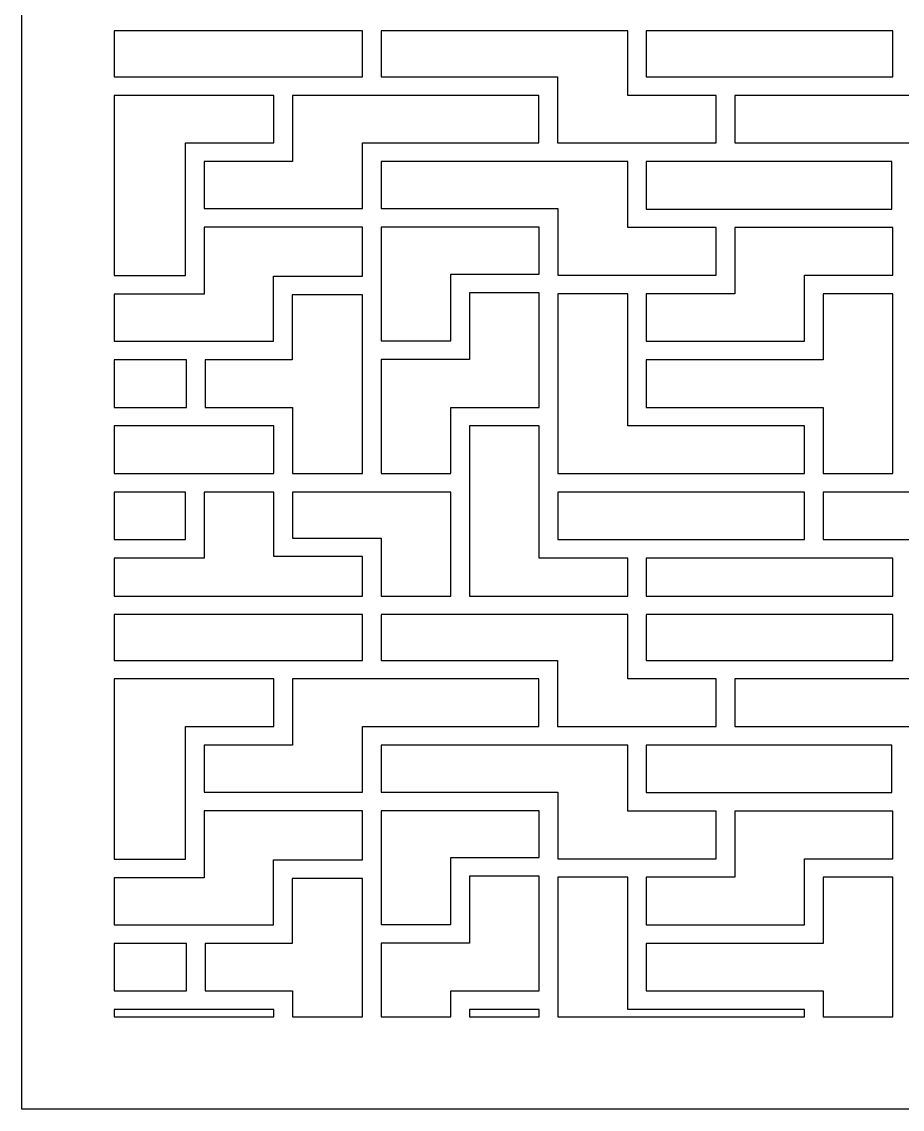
# Model space of a CAD drawing. Header units: centimetres. Extents: x -27.5 to -15.4, y -3.9 to 9.5.
# Drawn here: x -27.509 to -24.25, y -3.906 to 0.119 of the extents above; entities that cross this region are included whole.
import ezdxf

# ---------------------------------------------------------------- set-up
doc = ezdxf.new("R2010")
doc.units = ezdxf.units.CM
doc.header["$MEASUREMENT"] = 0
doc.layers.add('layer 1', color=7, linetype='Continuous')

msp = doc.modelspace()

# ---------------------------------------------------------------- linework, layer by layer
at = {"layer": 'layer 1', "color": 250}
for points, knots in [([(-27.50866, -3.90605), (-27.50866, -3.90605), (-21.72203, -3.90605), (-21.72203, -3.90605), (-21.72203, -3.90605), (-21.72203, -3.90605), (-21.72203, 9.52009), (-21.72203, 9.52009), (-21.72203, 9.52009), (-21.72203, 9.52009), (-27.50866, 9.52009), (-27.50866, 9.52009), (-27.50866, 9.52009), (-27.50866, 9.52009), (-27.50866, -3.90605), (-27.50866, -3.90605)], [0, 0, 0, 0, 0.2, 0.2, 0.2, 0.2, 0.4, 0.4, 0.4, 0.4, 0.6, 0.6, 0.6, 0.6, 1, 1, 1, 1]), ([(-27.1666, -0.08459), (-27.1666, -0.08459), (-27.1666, 0.08556), (-27.1666, 0.08556), (-27.1666, 0.08556), (-27.1666, 0.08556), (-26.24793, 0.08556), (-26.24793, 0.08556), (-26.24793, 0.08556), (-26.24793, 0.08556), (-26.24793, -0.08459), (-26.24793, -0.08459), (-26.24793, -0.08459), (-26.24793, -0.08459), (-26.54082, -0.08459), (-26.54082, -0.08459), (-26.54082, -0.08459), (-26.54082, -0.08459), (-27.1666, -0.08459), (-27.1666, -0.08459)], [0, 0, 0, 0, 0.1666667, 0.1666667, 0.1666667, 0.1666667, 0.3333333, 0.3333333, 0.3333333, 0.3333333, 0.5, 0.5, 0.5, 0.5, 0.6666667, 0.6666667, 0.6666667, 0.6666667, 1, 1, 1, 1]), ([(-26.17911, 0.08556), (-26.17911, 0.08556), (-25.26618, 0.08556), (-25.26618, 0.08556), (-25.26618, 0.08556), (-25.26618, 0.08556), (-25.26618, -0.15341), (-25.26618, -0.15341), (-25.26618, -0.15341), (-25.26618, -0.15341), (-24.93893, -0.15341), (-24.93893, -0.15341), (-24.93893, -0.15341), (-24.93893, -0.15341), (-24.93893, -0.3293), (-24.93893, -0.3293), (-24.93893, -0.3293), (-24.93893, -0.3293), (-25.23177, -0.3293), (-25.23177, -0.3293), (-25.23177, -0.3293), (-25.23177, -0.3293), (-25.52651, -0.3293), (-25.52651, -0.3293), (-25.52651, -0.3293), (-25.52651, -0.3293), (-25.52651, -0.08459), (-25.52651, -0.08459), (-25.52651, -0.08459), (-25.52651, -0.08459), (-26.17911, -0.08459), (-26.17911, -0.08459), (-26.17911, -0.08459), (-26.17911, -0.08459), (-26.17911, 0.08556), (-26.17911, 0.08556)], [0, 0, 0, 0, 0.1, 0.1, 0.1, 0.1, 0.2, 0.2, 0.2, 0.2, 0.3, 0.3, 0.3, 0.3, 0.4, 0.4, 0.4, 0.4, 0.5, 0.5, 0.5, 0.5, 0.6, 0.6, 0.6, 0.6, 0.7, 0.7, 0.7, 0.7, 0.8, 0.8, 0.8, 0.8, 1, 1, 1, 1]), ([(-25.19736, 0.08556), (-25.19736, 0.08556), (-24.28443, 0.08556), (-24.28443, 0.08556), (-24.28443, 0.08556), (-24.28443, 0.08556), (-24.28443, -0.08459), (-24.28443, -0.08459), (-24.28443, -0.08459), (-24.28443, -0.08459), (-24.90452, -0.08459), (-24.90452, -0.08459), (-24.90452, -0.08459), (-24.90452, -0.08459), (-25.19736, -0.08459), (-25.19736, -0.08459), (-25.19736, -0.08459), (-25.19736, -0.08459), (-25.19736, 0.08556), (-25.19736, 0.08556)], [0, 0, 0, 0, 0.1666667, 0.1666667, 0.1666667, 0.1666667, 0.3333333, 0.3333333, 0.3333333, 0.3333333, 0.5, 0.5, 0.5, 0.5, 0.6666667, 0.6666667, 0.6666667, 0.6666667, 1, 1, 1, 1]), ([(-27.1666, -0.82057), (-27.1666, -0.82057), (-27.1666, -0.15341), (-27.1666, -0.15341), (-27.1666, -0.15341), (-27.1666, -0.15341), (-26.57523, -0.15341), (-26.57523, -0.15341), (-26.57523, -0.15341), (-26.57523, -0.15341), (-26.57523, -0.3293), (-26.57523, -0.3293), (-26.57523, -0.3293), (-26.57523, -0.3293), (-26.90243, -0.3293), (-26.90243, -0.3293), (-26.90243, -0.3293), (-26.90243, -0.3293), (-26.90243, -0.60685), (-26.90243, -0.60685), (-26.90243, -0.60685), (-26.90243, -0.60685), (-26.90243, -0.82057), (-26.90243, -0.82057), (-26.90243, -0.82057), (-26.90243, -0.82057), (-27.1666, -0.82057), (-27.1666, -0.82057)], [0, 0, 0, 0, 0.125, 0.125, 0.125, 0.125, 0.25, 0.25, 0.25, 0.25, 0.375, 0.375, 0.375, 0.375, 0.5, 0.5, 0.5, 0.5, 0.625, 0.625, 0.625, 0.625, 0.75, 0.75, 0.75, 0.75, 1, 1, 1, 1]), ([(-26.5064, -0.15341), (-26.5064, -0.15341), (-26.21352, -0.15341), (-26.21352, -0.15341), (-26.21352, -0.15341), (-26.21352, -0.15341), (-25.59534, -0.15341), (-25.59534, -0.15341), (-25.59534, -0.15341), (-25.59534, -0.15341), (-25.59534, -0.3293), (-25.59534, -0.3293), (-25.59534, -0.3293), (-25.59534, -0.3293), (-26.24793, -0.3293), (-26.24793, -0.3293), (-26.24793, -0.3293), (-26.24793, -0.3293), (-26.24793, -0.57244), (-26.24793, -0.57244), (-26.24793, -0.57244), (-26.24793, -0.57244), (-26.83361, -0.57244), (-26.83361, -0.57244), (-26.83361, -0.57244), (-26.83361, -0.57244), (-26.83361, -0.39812), (-26.83361, -0.39812), (-26.83361, -0.39812), (-26.83361, -0.39812), (-26.5064, -0.39812), (-26.5064, -0.39812), (-26.5064, -0.39812), (-26.5064, -0.39812), (-26.5064, -0.15341), (-26.5064, -0.15341)], [0, 0, 0, 0, 0.1, 0.1, 0.1, 0.1, 0.2, 0.2, 0.2, 0.2, 0.3, 0.3, 0.3, 0.3, 0.4, 0.4, 0.4, 0.4, 0.5, 0.5, 0.5, 0.5, 0.6, 0.6, 0.6, 0.6, 0.7, 0.7, 0.7, 0.7, 0.8, 0.8, 0.8, 0.8, 1, 1, 1, 1]), ([(-24.87011, -0.15341), (-24.87011, -0.15341), (-24.25002, -0.15341), (-24.25002, -0.15341), (-24.25002, -0.15341), (-24.25002, -0.15341), (-23.95998, -0.15341), (-23.95998, -0.15341), (-23.95998, -0.15341), (-23.95998, -0.15341), (-23.95998, -0.574), (-23.95998, -0.574), (-23.95998, -0.574), (-23.95998, -0.574), (-24.22013, -0.574), (-24.22013, -0.574), (-24.22013, -0.574), (-24.22013, -0.574), (-24.22013, -0.3293), (-24.22013, -0.3293), (-24.22013, -0.3293), (-24.22013, -0.3293), (-24.87011, -0.3293), (-24.87011, -0.3293), (-24.87011, -0.3293), (-24.87011, -0.3293), (-24.87011, -0.15341), (-24.87011, -0.15341)], [0, 0, 0, 0, 0.125, 0.125, 0.125, 0.125, 0.25, 0.25, 0.25, 0.25, 0.375, 0.375, 0.375, 0.375, 0.5, 0.5, 0.5, 0.5, 0.625, 0.625, 0.625, 0.625, 0.75, 0.75, 0.75, 0.75, 1, 1, 1, 1]), ([(-25.56092, -0.39812), (-25.56092, -0.39812), (-25.26618, -0.39812), (-25.26618, -0.39812), (-25.26618, -0.39812), (-25.26618, -0.39812), (-25.26618, -0.64283), (-25.26618, -0.64283), (-25.26618, -0.64283), (-25.26618, -0.64283), (-24.93893, -0.64283), (-24.93893, -0.64283), (-24.93893, -0.64283), (-24.93893, -0.64283), (-24.93893, -0.81871), (-24.93893, -0.81871), (-24.93893, -0.81871), (-24.93893, -0.81871), (-25.23177, -0.81871), (-25.23177, -0.81871), (-25.23177, -0.81871), (-25.23177, -0.81871), (-25.52461, -0.81871), (-25.52461, -0.81871), (-25.52461, -0.81871), (-25.52461, -0.81871), (-25.52461, -0.57244), (-25.52461, -0.57244), (-25.52461, -0.57244), (-25.52461, -0.57244), (-26.17911, -0.57244), (-26.17911, -0.57244), (-26.17911, -0.57244), (-26.17911, -0.57244), (-26.17911, -0.39812), (-26.17911, -0.39812), (-26.17911, -0.39812), (-26.17911, -0.39812), (-25.56092, -0.39812), (-25.56092, -0.39812)], [0, 0, 0, 0, 0.0909091, 0.0909091, 0.0909091, 0.0909091, 0.1818182, 0.1818182, 0.1818182, 0.1818182, 0.2727273, 0.2727273, 0.2727273, 0.2727273, 0.3636364, 0.3636364, 0.3636364, 0.3636364, 0.4545455, 0.4545455, 0.4545455, 0.4545455, 0.5454545, 0.5454545, 0.5454545, 0.5454545, 0.6363636, 0.6363636, 0.6363636, 0.6363636, 0.7272727, 0.7272727, 0.7272727, 0.7272727, 0.8181818, 0.8181818, 0.8181818, 0.8181818, 1, 1, 1, 1]), ([(-24.90452, -0.39812), (-24.90452, -0.39812), (-24.28896, -0.39812), (-24.28896, -0.39812), (-24.28896, -0.39812), (-24.28896, -0.39812), (-24.28896, -0.574), (-24.28896, -0.574), (-24.28896, -0.574), (-24.28896, -0.574), (-24.90452, -0.574), (-24.90452, -0.574), (-24.90452, -0.574), (-24.90452, -0.574), (-25.19736, -0.574), (-25.19736, -0.574), (-25.19736, -0.574), (-25.19736, -0.574), (-25.19736, -0.39812), (-25.19736, -0.39812), (-25.19736, -0.39812), (-25.19736, -0.39812), (-24.90452, -0.39812), (-24.90452, -0.39812)], [0, 0, 0, 0, 0.1428571, 0.1428571, 0.1428571, 0.1428571, 0.2857143, 0.2857143, 0.2857143, 0.2857143, 0.4285714, 0.4285714, 0.4285714, 0.4285714, 0.5714286, 0.5714286, 0.5714286, 0.5714286, 0.7142857, 0.7142857, 0.7142857, 0.7142857, 1, 1, 1, 1]), ([(-27.1666, -1.06342), (-27.1666, -1.06342), (-27.1666, -0.88939), (-27.1666, -0.88939), (-27.1666, -0.88939), (-27.1666, -0.88939), (-26.83361, -0.88939), (-26.83361, -0.88939), (-26.83361, -0.88939), (-26.83361, -0.88939), (-26.83361, -0.64126), (-26.83361, -0.64126), (-26.83361, -0.64126), (-26.83361, -0.64126), (-26.24793, -0.64126), (-26.24793, -0.64126), (-26.24793, -0.64126), (-26.24793, -0.64126), (-26.24793, -0.82274), (-26.24793, -0.82274), (-26.24793, -0.82274), (-26.24793, -0.82274), (-26.57676, -0.82274), (-26.57676, -0.82274), (-26.57676, -0.82274), (-26.57676, -0.82274), (-26.57676, -1.06342), (-26.57676, -1.06342), (-26.57676, -1.06342), (-26.57676, -1.06342), (-26.86477, -1.06342), (-26.86477, -1.06342), (-26.86477, -1.06342), (-26.86477, -1.06342), (-27.1666, -1.06342), (-27.1666, -1.06342)], [0, 0, 0, 0, 0.1, 0.1, 0.1, 0.1, 0.2, 0.2, 0.2, 0.2, 0.3, 0.3, 0.3, 0.3, 0.4, 0.4, 0.4, 0.4, 0.5, 0.5, 0.5, 0.5, 0.6, 0.6, 0.6, 0.6, 0.7, 0.7, 0.7, 0.7, 0.8, 0.8, 0.8, 0.8, 1, 1, 1, 1]), ([(-26.17911, -0.64126), (-26.17911, -0.64126), (-25.59343, -0.64126), (-25.59343, -0.64126), (-25.59343, -0.64126), (-25.59343, -0.64126), (-25.59343, -0.8149), (-25.59343, -0.8149), (-25.59343, -0.8149), (-25.59343, -0.8149), (-25.92068, -0.8149), (-25.92068, -0.8149), (-25.92068, -0.8149), (-25.92068, -0.8149), (-25.92068, -1.06197), (-25.92068, -1.06197), (-25.92068, -1.06197), (-25.92068, -1.06197), (-26.17911, -1.06197), (-26.17911, -1.06197), (-26.17911, -1.06197), (-26.17911, -1.06197), (-26.17911, -0.85716), (-26.17911, -0.85716), (-26.17911, -0.85716), (-26.17911, -0.85716), (-26.17911, -0.64126), (-26.17911, -0.64126)], [0, 0, 0, 0, 0.125, 0.125, 0.125, 0.125, 0.25, 0.25, 0.25, 0.25, 0.375, 0.375, 0.375, 0.375, 0.5, 0.5, 0.5, 0.5, 0.625, 0.625, 0.625, 0.625, 0.75, 0.75, 0.75, 0.75, 1, 1, 1, 1]), ([(-24.87011, -0.64283), (-24.87011, -0.64283), (-24.28443, -0.64283), (-24.28443, -0.64283), (-24.28443, -0.64283), (-24.28443, -0.64283), (-24.28443, -0.81871), (-24.28443, -0.81871), (-24.28443, -0.81871), (-24.28443, -0.81871), (-24.61168, -0.81871), (-24.61168, -0.81871), (-24.61168, -0.81871), (-24.61168, -0.81871), (-24.61168, -1.06342), (-24.61168, -1.06342), (-24.61168, -1.06342), (-24.61168, -1.06342), (-25.19736, -1.06342), (-25.19736, -1.06342), (-25.19736, -1.06342), (-25.19736, -1.06342), (-25.19736, -0.88753), (-25.19736, -0.88753), (-25.19736, -0.88753), (-25.19736, -0.88753), (-24.87011, -0.88753), (-24.87011, -0.88753), (-24.87011, -0.88753), (-24.87011, -0.88753), (-24.87011, -0.64283), (-24.87011, -0.64283)], [0, 0, 0, 0, 0.1111111, 0.1111111, 0.1111111, 0.1111111, 0.2222222, 0.2222222, 0.2222222, 0.2222222, 0.3333333, 0.3333333, 0.3333333, 0.3333333, 0.4444444, 0.4444444, 0.4444444, 0.4444444, 0.5555556, 0.5555556, 0.5555556, 0.5555556, 0.6666667, 0.6666667, 0.6666667, 0.6666667, 0.7777778, 0.7777778, 0.7777778, 0.7777778, 1, 1, 1, 1]), ([(-25.85186, -1.1308), (-25.85186, -1.1308), (-25.85186, -0.88372), (-25.85186, -0.88372), (-25.85186, -0.88372), (-25.85186, -0.88372), (-25.59343, -0.88372), (-25.59343, -0.88372), (-25.59343, -0.88372), (-25.59343, -0.88372), (-25.59343, -1.30812), (-25.59343, -1.30812), (-25.59343, -1.30812), (-25.59343, -1.30812), (-25.92068, -1.30812), (-25.92068, -1.30812), (-25.92068, -1.30812), (-25.92068, -1.30812), (-25.92068, -1.55283), (-25.92068, -1.55283), (-25.92068, -1.55283), (-25.92068, -1.55283), (-26.17911, -1.55283), (-26.17911, -1.55283), (-26.17911, -1.55283), (-26.17911, -1.55283), (-26.17911, -1.1308), (-26.17911, -1.1308), (-26.17911, -1.1308), (-26.17911, -1.1308), (-25.85186, -1.1308), (-25.85186, -1.1308)], [0, 0, 0, 0, 0.1111111, 0.1111111, 0.1111111, 0.1111111, 0.2222222, 0.2222222, 0.2222222, 0.2222222, 0.3333333, 0.3333333, 0.3333333, 0.3333333, 0.4444444, 0.4444444, 0.4444444, 0.4444444, 0.5555556, 0.5555556, 0.5555556, 0.5555556, 0.6666667, 0.6666667, 0.6666667, 0.6666667, 0.7777778, 0.7777778, 0.7777778, 0.7777778, 1, 1, 1, 1]), ([(-26.50793, -0.89157), (-26.50793, -0.89157), (-26.24793, -0.89157), (-26.24793, -0.89157), (-26.24793, -0.89157), (-26.24793, -0.89157), (-26.24793, -1.09639), (-26.24793, -1.09639), (-26.24793, -1.09639), (-26.24793, -1.09639), (-26.24793, -1.55283), (-26.24793, -1.55283), (-26.24793, -1.55283), (-26.24793, -1.55283), (-26.50636, -1.55283), (-26.50636, -1.55283), (-26.50636, -1.55283), (-26.50636, -1.55283), (-26.50636, -1.30812), (-26.50636, -1.30812), (-26.50636, -1.30812), (-26.50636, -1.30812), (-26.83036, -1.30812), (-26.83036, -1.30812), (-26.83036, -1.30812), (-26.83036, -1.30812), (-26.83036, -1.13224), (-26.83036, -1.13224), (-26.83036, -1.13224), (-26.83036, -1.13224), (-26.50793, -1.13224), (-26.50793, -1.13224), (-26.50793, -1.13224), (-26.50793, -1.13224), (-26.50793, -0.89157), (-26.50793, -0.89157)], [0, 0, 0, 0, 0.1, 0.1, 0.1, 0.1, 0.2, 0.2, 0.2, 0.2, 0.3, 0.3, 0.3, 0.3, 0.4, 0.4, 0.4, 0.4, 0.5, 0.5, 0.5, 0.5, 0.6, 0.6, 0.6, 0.6, 0.7, 0.7, 0.7, 0.7, 0.8, 0.8, 0.8, 0.8, 1, 1, 1, 1]), ([(-25.52461, -0.88753), (-25.52461, -0.88753), (-25.26618, -0.88753), (-25.26618, -0.88753), (-25.26618, -0.88753), (-25.26618, -0.88753), (-25.26618, -1.09783), (-25.26618, -1.09783), (-25.26618, -1.09783), (-25.26618, -1.09783), (-25.26618, -1.37695), (-25.26618, -1.37695), (-25.26618, -1.37695), (-25.26618, -1.37695), (-24.61168, -1.37695), (-24.61168, -1.37695), (-24.61168, -1.37695), (-24.61168, -1.37695), (-24.61168, -1.55283), (-24.61168, -1.55283), (-24.61168, -1.55283), (-24.61168, -1.55283), (-25.52461, -1.55283), (-25.52461, -1.55283), (-25.52461, -1.55283), (-25.52461, -1.55283), (-25.52461, -1.34254), (-25.52461, -1.34254), (-25.52461, -1.34254), (-25.52461, -1.34254), (-25.52461, -0.88753), (-25.52461, -0.88753)], [0, 0, 0, 0, 0.1111111, 0.1111111, 0.1111111, 0.1111111, 0.2222222, 0.2222222, 0.2222222, 0.2222222, 0.3333333, 0.3333333, 0.3333333, 0.3333333, 0.4444444, 0.4444444, 0.4444444, 0.4444444, 0.5555556, 0.5555556, 0.5555556, 0.5555556, 0.6666667, 0.6666667, 0.6666667, 0.6666667, 0.7777778, 0.7777778, 0.7777778, 0.7777778, 1, 1, 1, 1]), ([(-24.54286, -0.88753), (-24.54286, -0.88753), (-24.28443, -0.88753), (-24.28443, -0.88753), (-24.28443, -0.88753), (-24.28443, -0.88753), (-24.28443, -1.55283), (-24.28443, -1.55283), (-24.28443, -1.55283), (-24.28443, -1.55283), (-24.54286, -1.55283), (-24.54286, -1.55283), (-24.54286, -1.55283), (-24.54286, -1.55283), (-24.54286, -1.30812), (-24.54286, -1.30812), (-24.54286, -1.30812), (-24.54286, -1.30812), (-25.19736, -1.30812), (-25.19736, -1.30812), (-25.19736, -1.30812), (-25.19736, -1.30812), (-25.19736, -1.13224), (-25.19736, -1.13224), (-25.19736, -1.13224), (-25.19736, -1.13224), (-24.54286, -1.13224), (-24.54286, -1.13224), (-24.54286, -1.13224), (-24.54286, -1.13224), (-24.54286, -0.88753), (-24.54286, -0.88753)], [0, 0, 0, 0, 0.1111111, 0.1111111, 0.1111111, 0.1111111, 0.2222222, 0.2222222, 0.2222222, 0.2222222, 0.3333333, 0.3333333, 0.3333333, 0.3333333, 0.4444444, 0.4444444, 0.4444444, 0.4444444, 0.5555556, 0.5555556, 0.5555556, 0.5555556, 0.6666667, 0.6666667, 0.6666667, 0.6666667, 0.7777778, 0.7777778, 0.7777778, 0.7777778, 1, 1, 1, 1]), ([(-27.1666, -1.30812), (-27.1666, -1.30812), (-27.1666, -1.13224), (-27.1666, -1.13224), (-27.1666, -1.13224), (-27.1666, -1.13224), (-26.89918, -1.13224), (-26.89918, -1.13224), (-26.89918, -1.13224), (-26.89918, -1.13224), (-26.89918, -1.30812), (-26.89918, -1.30812), (-26.89918, -1.30812), (-26.89918, -1.30812), (-27.1666, -1.30812), (-27.1666, -1.30812)], [0, 0, 0, 0, 0.2, 0.2, 0.2, 0.2, 0.4, 0.4, 0.4, 0.4, 0.6, 0.6, 0.6, 0.6, 1, 1, 1, 1]), ([(-27.1666, -1.55283), (-27.1666, -1.55283), (-27.1666, -1.37695), (-27.1666, -1.37695), (-27.1666, -1.37695), (-27.1666, -1.37695), (-26.86477, -1.37695), (-26.86477, -1.37695), (-26.86477, -1.37695), (-26.86477, -1.37695), (-26.57518, -1.37695), (-26.57518, -1.37695), (-26.57518, -1.37695), (-26.57518, -1.37695), (-26.57518, -1.55283), (-26.57518, -1.55283), (-26.57518, -1.55283), (-26.57518, -1.55283), (-26.86802, -1.55283), (-26.86802, -1.55283), (-26.86802, -1.55283), (-26.86802, -1.55283), (-27.1666, -1.55283), (-27.1666, -1.55283)], [0, 0, 0, 0, 0.1428571, 0.1428571, 0.1428571, 0.1428571, 0.2857143, 0.2857143, 0.2857143, 0.2857143, 0.4285714, 0.4285714, 0.4285714, 0.4285714, 0.5714286, 0.5714286, 0.5714286, 0.5714286, 0.7142857, 0.7142857, 0.7142857, 0.7142857, 1, 1, 1, 1]), ([(-25.59343, -1.86636), (-25.59343, -1.86636), (-25.26618, -1.86636), (-25.26618, -1.86636), (-25.26618, -1.86636), (-25.26618, -1.86636), (-25.26618, -2.00736), (-25.26618, -2.00736), (-25.26618, -2.00736), (-25.26618, -2.00736), (-25.85186, -2.00736), (-25.85186, -2.00736), (-25.85186, -2.00736), (-25.85186, -2.00736), (-25.85186, -1.58724), (-25.85186, -1.58724), (-25.85186, -1.58724), (-25.85186, -1.58724), (-25.85186, -1.37695), (-25.85186, -1.37695), (-25.85186, -1.37695), (-25.85186, -1.37695), (-25.59343, -1.37695), (-25.59343, -1.37695), (-25.59343, -1.37695), (-25.59343, -1.37695), (-25.59343, -1.58724), (-25.59343, -1.58724), (-25.59343, -1.58724), (-25.59343, -1.58724), (-25.59343, -1.86636), (-25.59343, -1.86636)], [0, 0, 0, 0, 0.1111111, 0.1111111, 0.1111111, 0.1111111, 0.2222222, 0.2222222, 0.2222222, 0.2222222, 0.3333333, 0.3333333, 0.3333333, 0.3333333, 0.4444444, 0.4444444, 0.4444444, 0.4444444, 0.5555556, 0.5555556, 0.5555556, 0.5555556, 0.6666667, 0.6666667, 0.6666667, 0.6666667, 0.7777778, 0.7777778, 0.7777778, 0.7777778, 1, 1, 1, 1]), ([(-27.1666, -2.00736), (-27.1666, -2.00736), (-27.1666, -1.86636), (-27.1666, -1.86636), (-27.1666, -1.86636), (-27.1666, -1.86636), (-26.83361, -1.86636), (-26.83361, -1.86636), (-26.83361, -1.86636), (-26.83361, -1.86636), (-26.83361, -1.62166), (-26.83361, -1.62166), (-26.83361, -1.62166), (-26.83361, -1.62166), (-26.57518, -1.62166), (-26.57518, -1.62166), (-26.57518, -1.62166), (-26.57518, -1.62166), (-26.57518, -1.86064), (-26.57518, -1.86064), (-26.57518, -1.86064), (-26.57518, -1.86064), (-26.24793, -1.86064), (-26.24793, -1.86064), (-26.24793, -1.86064), (-26.24793, -1.86064), (-26.24793, -2.00736), (-26.24793, -2.00736), (-26.24793, -2.00736), (-26.24793, -2.00736), (-27.1666, -2.00736), (-27.1666, -2.00736)], [0, 0, 0, 0, 0.1111111, 0.1111111, 0.1111111, 0.1111111, 0.2222222, 0.2222222, 0.2222222, 0.2222222, 0.3333333, 0.3333333, 0.3333333, 0.3333333, 0.4444444, 0.4444444, 0.4444444, 0.4444444, 0.5555556, 0.5555556, 0.5555556, 0.5555556, 0.6666667, 0.6666667, 0.6666667, 0.6666667, 0.7777778, 0.7777778, 0.7777778, 0.7777778, 1, 1, 1, 1]), ([(-27.1666, -1.79754), (-27.1666, -1.79754), (-27.1666, -1.62166), (-27.1666, -1.62166), (-27.1666, -1.62166), (-27.1666, -1.62166), (-26.90243, -1.62166), (-26.90243, -1.62166), (-26.90243, -1.62166), (-26.90243, -1.62166), (-26.90243, -1.79754), (-26.90243, -1.79754), (-26.90243, -1.79754), (-26.90243, -1.79754), (-27.1666, -1.79754), (-27.1666, -1.79754)], [0, 0, 0, 0, 0.2, 0.2, 0.2, 0.2, 0.4, 0.4, 0.4, 0.4, 0.6, 0.6, 0.6, 0.6, 1, 1, 1, 1]), ([(-26.50636, -1.62166), (-26.50636, -1.62166), (-26.21352, -1.62166), (-26.21352, -1.62166), (-26.21352, -1.62166), (-26.21352, -1.62166), (-25.92068, -1.62166), (-25.92068, -1.62166), (-25.92068, -1.62166), (-25.92068, -1.62166), (-25.92068, -2.00736), (-25.92068, -2.00736), (-25.92068, -2.00736), (-25.92068, -2.00736), (-26.17911, -2.00736), (-26.17911, -2.00736), (-26.17911, -2.00736), (-26.17911, -2.00736), (-26.17911, -1.79182), (-26.17911, -1.79182), (-26.17911, -1.79182), (-26.17911, -1.79182), (-26.50636, -1.79182), (-26.50636, -1.79182), (-26.50636, -1.79182), (-26.50636, -1.79182), (-26.50636, -1.62166), (-26.50636, -1.62166)], [0, 0, 0, 0, 0.125, 0.125, 0.125, 0.125, 0.25, 0.25, 0.25, 0.25, 0.375, 0.375, 0.375, 0.375, 0.5, 0.5, 0.5, 0.5, 0.625, 0.625, 0.625, 0.625, 0.75, 0.75, 0.75, 0.75, 1, 1, 1, 1]), ([(-25.52461, -1.62166), (-25.52461, -1.62166), (-24.61168, -1.62166), (-24.61168, -1.62166), (-24.61168, -1.62166), (-24.61168, -1.62166), (-24.61168, -1.79754), (-24.61168, -1.79754), (-24.61168, -1.79754), (-24.61168, -1.79754), (-25.23177, -1.79754), (-25.23177, -1.79754), (-25.23177, -1.79754), (-25.23177, -1.79754), (-25.52461, -1.79754), (-25.52461, -1.79754), (-25.52461, -1.79754), (-25.52461, -1.79754), (-25.52461, -1.62166), (-25.52461, -1.62166)], [0, 0, 0, 0, 0.1666667, 0.1666667, 0.1666667, 0.1666667, 0.3333333, 0.3333333, 0.3333333, 0.3333333, 0.5, 0.5, 0.5, 0.5, 0.6666667, 0.6666667, 0.6666667, 0.6666667, 1, 1, 1, 1]), ([(-24.54286, -1.62166), (-24.54286, -1.62166), (-24.25002, -1.62166), (-24.25002, -1.62166), (-24.25002, -1.62166), (-24.25002, -1.62166), (-23.92277, -1.62166), (-23.92277, -1.62166), (-23.92277, -1.62166), (-23.92277, -1.62166), (-23.62993, -1.62166), (-23.62993, -1.62166), (-23.62993, -1.62166), (-23.62993, -1.62166), (-23.62993, -1.79754), (-23.62993, -1.79754), (-23.62993, -1.79754), (-23.62993, -1.79754), (-23.95718, -1.79754), (-23.95718, -1.79754), (-23.95718, -1.79754), (-23.95718, -1.79754), (-23.95718, -2.00736), (-23.95718, -2.00736), (-23.95718, -2.00736), (-23.95718, -2.00736), (-24.21561, -2.00736), (-24.21561, -2.00736), (-24.21561, -2.00736), (-24.21561, -2.00736), (-24.21561, -1.79754), (-24.21561, -1.79754), (-24.21561, -1.79754), (-24.21561, -1.79754), (-24.54286, -1.79754), (-24.54286, -1.79754), (-24.54286, -1.79754), (-24.54286, -1.79754), (-24.54286, -1.62166), (-24.54286, -1.62166)], [0, 0, 0, 0, 0.0909091, 0.0909091, 0.0909091, 0.0909091, 0.1818182, 0.1818182, 0.1818182, 0.1818182, 0.2727273, 0.2727273, 0.2727273, 0.2727273, 0.3636364, 0.3636364, 0.3636364, 0.3636364, 0.4545455, 0.4545455, 0.4545455, 0.4545455, 0.5454545, 0.5454545, 0.5454545, 0.5454545, 0.6363636, 0.6363636, 0.6363636, 0.6363636, 0.7272727, 0.7272727, 0.7272727, 0.7272727, 0.8181818, 0.8181818, 0.8181818, 0.8181818, 1, 1, 1, 1]), ([(-24.57727, -1.86636), (-24.57727, -1.86636), (-24.28443, -1.86636), (-24.28443, -1.86636), (-24.28443, -1.86636), (-24.28443, -1.86636), (-24.28443, -2.00736), (-24.28443, -2.00736), (-24.28443, -2.00736), (-24.28443, -2.00736), (-25.19736, -2.00736), (-25.19736, -2.00736), (-25.19736, -2.00736), (-25.19736, -2.00736), (-25.19736, -1.86636), (-25.19736, -1.86636), (-25.19736, -1.86636), (-25.19736, -1.86636), (-24.57727, -1.86636), (-24.57727, -1.86636)], [0, 0, 0, 0, 0.1666667, 0.1666667, 0.1666667, 0.1666667, 0.3333333, 0.3333333, 0.3333333, 0.3333333, 0.5, 0.5, 0.5, 0.5, 0.6666667, 0.6666667, 0.6666667, 0.6666667, 1, 1, 1, 1]), ([(-27.1666, -2.24452), (-27.1666, -2.24452), (-27.1666, -2.07438), (-27.1666, -2.07438), (-27.1666, -2.07438), (-27.1666, -2.07438), (-26.24793, -2.07438), (-26.24793, -2.07438), (-26.24793, -2.07438), (-26.24793, -2.07438), (-26.24793, -2.24452), (-26.24793, -2.24452), (-26.24793, -2.24452), (-26.24793, -2.24452), (-26.54082, -2.24452), (-26.54082, -2.24452), (-26.54082, -2.24452), (-26.54082, -2.24452), (-27.1666, -2.24452), (-27.1666, -2.24452)], [0, 0, 0, 0, 0.1666667, 0.1666667, 0.1666667, 0.1666667, 0.3333333, 0.3333333, 0.3333333, 0.3333333, 0.5, 0.5, 0.5, 0.5, 0.6666667, 0.6666667, 0.6666667, 0.6666667, 1, 1, 1, 1]), ([(-26.17911, -2.07438), (-26.17911, -2.07438), (-25.26618, -2.07438), (-25.26618, -2.07438), (-25.26618, -2.07438), (-25.26618, -2.07438), (-25.26618, -2.31335), (-25.26618, -2.31335), (-25.26618, -2.31335), (-25.26618, -2.31335), (-24.93893, -2.31335), (-24.93893, -2.31335), (-24.93893, -2.31335), (-24.93893, -2.31335), (-24.93893, -2.48923), (-24.93893, -2.48923), (-24.93893, -2.48923), (-24.93893, -2.48923), (-25.23177, -2.48923), (-25.23177, -2.48923), (-25.23177, -2.48923), (-25.23177, -2.48923), (-25.52651, -2.48923), (-25.52651, -2.48923), (-25.52651, -2.48923), (-25.52651, -2.48923), (-25.52651, -2.24452), (-25.52651, -2.24452), (-25.52651, -2.24452), (-25.52651, -2.24452), (-26.17911, -2.24452), (-26.17911, -2.24452), (-26.17911, -2.24452), (-26.17911, -2.24452), (-26.17911, -2.07438), (-26.17911, -2.07438)], [0, 0, 0, 0, 0.1, 0.1, 0.1, 0.1, 0.2, 0.2, 0.2, 0.2, 0.3, 0.3, 0.3, 0.3, 0.4, 0.4, 0.4, 0.4, 0.5, 0.5, 0.5, 0.5, 0.6, 0.6, 0.6, 0.6, 0.7, 0.7, 0.7, 0.7, 0.8, 0.8, 0.8, 0.8, 1, 1, 1, 1]), ([(-25.19736, -2.07438), (-25.19736, -2.07438), (-24.28443, -2.07438), (-24.28443, -2.07438), (-24.28443, -2.07438), (-24.28443, -2.07438), (-24.28443, -2.24452), (-24.28443, -2.24452), (-24.28443, -2.24452), (-24.28443, -2.24452), (-24.90452, -2.24452), (-24.90452, -2.24452), (-24.90452, -2.24452), (-24.90452, -2.24452), (-25.19736, -2.24452), (-25.19736, -2.24452), (-25.19736, -2.24452), (-25.19736, -2.24452), (-25.19736, -2.07438), (-25.19736, -2.07438)], [0, 0, 0, 0, 0.1666667, 0.1666667, 0.1666667, 0.1666667, 0.3333333, 0.3333333, 0.3333333, 0.3333333, 0.5, 0.5, 0.5, 0.5, 0.6666667, 0.6666667, 0.6666667, 0.6666667, 1, 1, 1, 1]), ([(-27.1666, -2.9805), (-27.1666, -2.9805), (-27.1666, -2.31335), (-27.1666, -2.31335), (-27.1666, -2.31335), (-27.1666, -2.31335), (-26.57523, -2.31335), (-26.57523, -2.31335), (-26.57523, -2.31335), (-26.57523, -2.31335), (-26.57523, -2.48923), (-26.57523, -2.48923), (-26.57523, -2.48923), (-26.57523, -2.48923), (-26.90243, -2.48923), (-26.90243, -2.48923), (-26.90243, -2.48923), (-26.90243, -2.48923), (-26.90243, -2.76679), (-26.90243, -2.76679), (-26.90243, -2.76679), (-26.90243, -2.76679), (-26.90243, -2.9805), (-26.90243, -2.9805), (-26.90243, -2.9805), (-26.90243, -2.9805), (-27.1666, -2.9805), (-27.1666, -2.9805)], [0, 0, 0, 0, 0.125, 0.125, 0.125, 0.125, 0.25, 0.25, 0.25, 0.25, 0.375, 0.375, 0.375, 0.375, 0.5, 0.5, 0.5, 0.5, 0.625, 0.625, 0.625, 0.625, 0.75, 0.75, 0.75, 0.75, 1, 1, 1, 1]), ([(-26.5064, -2.31335), (-26.5064, -2.31335), (-26.21352, -2.31335), (-26.21352, -2.31335), (-26.21352, -2.31335), (-26.21352, -2.31335), (-25.59534, -2.31335), (-25.59534, -2.31335), (-25.59534, -2.31335), (-25.59534, -2.31335), (-25.59534, -2.48923), (-25.59534, -2.48923), (-25.59534, -2.48923), (-25.59534, -2.48923), (-26.24793, -2.48923), (-26.24793, -2.48923), (-26.24793, -2.48923), (-26.24793, -2.48923), (-26.24793, -2.73237), (-26.24793, -2.73237), (-26.24793, -2.73237), (-26.24793, -2.73237), (-26.83361, -2.73237), (-26.83361, -2.73237), (-26.83361, -2.73237), (-26.83361, -2.73237), (-26.83361, -2.55806), (-26.83361, -2.55806), (-26.83361, -2.55806), (-26.83361, -2.55806), (-26.5064, -2.55806), (-26.5064, -2.55806), (-26.5064, -2.55806), (-26.5064, -2.55806), (-26.5064, -2.31335), (-26.5064, -2.31335)], [0, 0, 0, 0, 0.1, 0.1, 0.1, 0.1, 0.2, 0.2, 0.2, 0.2, 0.3, 0.3, 0.3, 0.3, 0.4, 0.4, 0.4, 0.4, 0.5, 0.5, 0.5, 0.5, 0.6, 0.6, 0.6, 0.6, 0.7, 0.7, 0.7, 0.7, 0.8, 0.8, 0.8, 0.8, 1, 1, 1, 1]), ([(-24.87011, -2.31335), (-24.87011, -2.31335), (-24.25002, -2.31335), (-24.25002, -2.31335), (-24.25002, -2.31335), (-24.25002, -2.31335), (-23.95998, -2.31335), (-23.95998, -2.31335), (-23.95998, -2.31335), (-23.95998, -2.31335), (-23.95998, -2.73394), (-23.95998, -2.73394), (-23.95998, -2.73394), (-23.95998, -2.73394), (-24.22013, -2.73394), (-24.22013, -2.73394), (-24.22013, -2.73394), (-24.22013, -2.73394), (-24.22013, -2.48923), (-24.22013, -2.48923), (-24.22013, -2.48923), (-24.22013, -2.48923), (-24.87011, -2.48923), (-24.87011, -2.48923), (-24.87011, -2.48923), (-24.87011, -2.48923), (-24.87011, -2.31335), (-24.87011, -2.31335)], [0, 0, 0, 0, 0.125, 0.125, 0.125, 0.125, 0.25, 0.25, 0.25, 0.25, 0.375, 0.375, 0.375, 0.375, 0.5, 0.5, 0.5, 0.5, 0.625, 0.625, 0.625, 0.625, 0.75, 0.75, 0.75, 0.75, 1, 1, 1, 1]), ([(-25.56092, -2.55806), (-25.56092, -2.55806), (-25.26618, -2.55806), (-25.26618, -2.55806), (-25.26618, -2.55806), (-25.26618, -2.55806), (-25.26618, -2.80276), (-25.26618, -2.80276), (-25.26618, -2.80276), (-25.26618, -2.80276), (-24.93893, -2.80276), (-24.93893, -2.80276), (-24.93893, -2.80276), (-24.93893, -2.80276), (-24.93893, -2.97865), (-24.93893, -2.97865), (-24.93893, -2.97865), (-24.93893, -2.97865), (-25.23177, -2.97865), (-25.23177, -2.97865), (-25.23177, -2.97865), (-25.23177, -2.97865), (-25.52461, -2.97865), (-25.52461, -2.97865), (-25.52461, -2.97865), (-25.52461, -2.97865), (-25.52461, -2.73237), (-25.52461, -2.73237), (-25.52461, -2.73237), (-25.52461, -2.73237), (-26.17911, -2.73237), (-26.17911, -2.73237), (-26.17911, -2.73237), (-26.17911, -2.73237), (-26.17911, -2.55806), (-26.17911, -2.55806), (-26.17911, -2.55806), (-26.17911, -2.55806), (-25.56092, -2.55806), (-25.56092, -2.55806)], [0, 0, 0, 0, 0.0909091, 0.0909091, 0.0909091, 0.0909091, 0.1818182, 0.1818182, 0.1818182, 0.1818182, 0.2727273, 0.2727273, 0.2727273, 0.2727273, 0.3636364, 0.3636364, 0.3636364, 0.3636364, 0.4545455, 0.4545455, 0.4545455, 0.4545455, 0.5454545, 0.5454545, 0.5454545, 0.5454545, 0.6363636, 0.6363636, 0.6363636, 0.6363636, 0.7272727, 0.7272727, 0.7272727, 0.7272727, 0.8181818, 0.8181818, 0.8181818, 0.8181818, 1, 1, 1, 1]), ([(-24.90452, -2.55806), (-24.90452, -2.55806), (-24.28896, -2.55806), (-24.28896, -2.55806), (-24.28896, -2.55806), (-24.28896, -2.55806), (-24.28896, -2.73394), (-24.28896, -2.73394), (-24.28896, -2.73394), (-24.28896, -2.73394), (-24.90452, -2.73394), (-24.90452, -2.73394), (-24.90452, -2.73394), (-24.90452, -2.73394), (-25.19736, -2.73394), (-25.19736, -2.73394), (-25.19736, -2.73394), (-25.19736, -2.73394), (-25.19736, -2.55806), (-25.19736, -2.55806), (-25.19736, -2.55806), (-25.19736, -2.55806), (-24.90452, -2.55806), (-24.90452, -2.55806)], [0, 0, 0, 0, 0.1428571, 0.1428571, 0.1428571, 0.1428571, 0.2857143, 0.2857143, 0.2857143, 0.2857143, 0.4285714, 0.4285714, 0.4285714, 0.4285714, 0.5714286, 0.5714286, 0.5714286, 0.5714286, 0.7142857, 0.7142857, 0.7142857, 0.7142857, 1, 1, 1, 1]), ([(-27.1666, -3.22335), (-27.1666, -3.22335), (-27.1666, -3.04933), (-27.1666, -3.04933), (-27.1666, -3.04933), (-27.1666, -3.04933), (-26.83361, -3.04933), (-26.83361, -3.04933), (-26.83361, -3.04933), (-26.83361, -3.04933), (-26.83361, -2.8012), (-26.83361, -2.8012), (-26.83361, -2.8012), (-26.83361, -2.8012), (-26.24793, -2.8012), (-26.24793, -2.8012), (-26.24793, -2.8012), (-26.24793, -2.8012), (-26.24793, -2.98268), (-26.24793, -2.98268), (-26.24793, -2.98268), (-26.24793, -2.98268), (-26.57676, -2.98268), (-26.57676, -2.98268), (-26.57676, -2.98268), (-26.57676, -2.98268), (-26.57676, -3.22335), (-26.57676, -3.22335), (-26.57676, -3.22335), (-26.57676, -3.22335), (-26.86477, -3.22335), (-26.86477, -3.22335), (-26.86477, -3.22335), (-26.86477, -3.22335), (-27.1666, -3.22335), (-27.1666, -3.22335)], [0, 0, 0, 0, 0.1, 0.1, 0.1, 0.1, 0.2, 0.2, 0.2, 0.2, 0.3, 0.3, 0.3, 0.3, 0.4, 0.4, 0.4, 0.4, 0.5, 0.5, 0.5, 0.5, 0.6, 0.6, 0.6, 0.6, 0.7, 0.7, 0.7, 0.7, 0.8, 0.8, 0.8, 0.8, 1, 1, 1, 1]), ([(-26.17911, -3.22191), (-26.17911, -3.22191), (-26.17911, -3.01709), (-26.17911, -3.01709), (-26.17911, -3.01709), (-26.17911, -3.01709), (-26.17911, -2.8012), (-26.17911, -2.8012), (-26.17911, -2.8012), (-26.17911, -2.8012), (-25.59343, -2.8012), (-25.59343, -2.8012), (-25.59343, -2.8012), (-25.59343, -2.8012), (-25.59343, -2.97483), (-25.59343, -2.97483), (-25.59343, -2.97483), (-25.59343, -2.97483), (-25.92068, -2.97483), (-25.92068, -2.97483), (-25.92068, -2.97483), (-25.92068, -2.97483), (-25.92068, -3.22191), (-25.92068, -3.22191), (-25.92068, -3.22191), (-25.92068, -3.22191), (-26.17911, -3.22191), (-26.17911, -3.22191)], [0, 0, 0, 0, 0.125, 0.125, 0.125, 0.125, 0.25, 0.25, 0.25, 0.25, 0.375, 0.375, 0.375, 0.375, 0.5, 0.5, 0.5, 0.5, 0.625, 0.625, 0.625, 0.625, 0.75, 0.75, 0.75, 0.75, 1, 1, 1, 1]), ([(-24.87011, -2.80276), (-24.87011, -2.80276), (-24.28443, -2.80276), (-24.28443, -2.80276), (-24.28443, -2.80276), (-24.28443, -2.80276), (-24.28443, -2.97865), (-24.28443, -2.97865), (-24.28443, -2.97865), (-24.28443, -2.97865), (-24.61168, -2.97865), (-24.61168, -2.97865), (-24.61168, -2.97865), (-24.61168, -2.97865), (-24.61168, -3.22335), (-24.61168, -3.22335), (-24.61168, -3.22335), (-24.61168, -3.22335), (-25.19736, -3.22335), (-25.19736, -3.22335), (-25.19736, -3.22335), (-25.19736, -3.22335), (-25.19736, -3.04747), (-25.19736, -3.04747), (-25.19736, -3.04747), (-25.19736, -3.04747), (-24.87011, -3.04747), (-24.87011, -3.04747), (-24.87011, -3.04747), (-24.87011, -3.04747), (-24.87011, -2.80276), (-24.87011, -2.80276)], [0, 0, 0, 0, 0.1111111, 0.1111111, 0.1111111, 0.1111111, 0.2222222, 0.2222222, 0.2222222, 0.2222222, 0.3333333, 0.3333333, 0.3333333, 0.3333333, 0.4444444, 0.4444444, 0.4444444, 0.4444444, 0.5555556, 0.5555556, 0.5555556, 0.5555556, 0.6666667, 0.6666667, 0.6666667, 0.6666667, 0.7777778, 0.7777778, 0.7777778, 0.7777778, 1, 1, 1, 1]), ([(-26.24793, -3.56398), (-26.24793, -3.56398), (-26.50636, -3.56398), (-26.50636, -3.56398), (-26.50636, -3.56398), (-26.50636, -3.56398), (-26.50636, -3.46806), (-26.50636, -3.46806), (-26.50636, -3.46806), (-26.50636, -3.46806), (-26.83036, -3.46806), (-26.83036, -3.46806), (-26.83036, -3.46806), (-26.83036, -3.46806), (-26.83036, -3.29218), (-26.83036, -3.29218), (-26.83036, -3.29218), (-26.83036, -3.29218), (-26.50793, -3.29218), (-26.50793, -3.29218), (-26.50793, -3.29218), (-26.50793, -3.29218), (-26.50793, -3.0515), (-26.50793, -3.0515), (-26.50793, -3.0515), (-26.50793, -3.0515), (-26.24793, -3.0515), (-26.24793, -3.0515), (-26.24793, -3.0515), (-26.24793, -3.0515), (-26.24793, -3.25632), (-26.24793, -3.25632), (-26.24793, -3.25632), (-26.24793, -3.25632), (-26.24793, -3.56398), (-26.24793, -3.56398)], [0, 0, 0, 0, 0.1, 0.1, 0.1, 0.1, 0.2, 0.2, 0.2, 0.2, 0.3, 0.3, 0.3, 0.3, 0.4, 0.4, 0.4, 0.4, 0.5, 0.5, 0.5, 0.5, 0.6, 0.6, 0.6, 0.6, 0.7, 0.7, 0.7, 0.7, 0.8, 0.8, 0.8, 0.8, 1, 1, 1, 1]), ([(-25.92068, -3.56398), (-25.92068, -3.56398), (-26.17911, -3.56398), (-26.17911, -3.56398), (-26.17911, -3.56398), (-26.17911, -3.56398), (-26.17911, -3.29073), (-26.17911, -3.29073), (-26.17911, -3.29073), (-26.17911, -3.29073), (-25.85186, -3.29073), (-25.85186, -3.29073), (-25.85186, -3.29073), (-25.85186, -3.29073), (-25.85186, -3.04366), (-25.85186, -3.04366), (-25.85186, -3.04366), (-25.85186, -3.04366), (-25.59343, -3.04366), (-25.59343, -3.04366), (-25.59343, -3.04366), (-25.59343, -3.04366), (-25.59343, -3.46806), (-25.59343, -3.46806), (-25.59343, -3.46806), (-25.59343, -3.46806), (-25.92068, -3.46806), (-25.92068, -3.46806), (-25.92068, -3.46806), (-25.92068, -3.46806), (-25.92068, -3.56398), (-25.92068, -3.56398)], [0, 0, 0, 0, 0.1111111, 0.1111111, 0.1111111, 0.1111111, 0.2222222, 0.2222222, 0.2222222, 0.2222222, 0.3333333, 0.3333333, 0.3333333, 0.3333333, 0.4444444, 0.4444444, 0.4444444, 0.4444444, 0.5555556, 0.5555556, 0.5555556, 0.5555556, 0.6666667, 0.6666667, 0.6666667, 0.6666667, 0.7777778, 0.7777778, 0.7777778, 0.7777778, 1, 1, 1, 1]), ([(-24.61168, -3.56398), (-24.61168, -3.56398), (-25.52461, -3.56398), (-25.52461, -3.56398), (-25.52461, -3.56398), (-25.52461, -3.56398), (-25.52461, -3.50247), (-25.52461, -3.50247), (-25.52461, -3.50247), (-25.52461, -3.50247), (-25.52461, -3.04747), (-25.52461, -3.04747), (-25.52461, -3.04747), (-25.52461, -3.04747), (-25.26618, -3.04747), (-25.26618, -3.04747), (-25.26618, -3.04747), (-25.26618, -3.04747), (-25.26618, -3.25777), (-25.26618, -3.25777), (-25.26618, -3.25777), (-25.26618, -3.25777), (-25.26618, -3.53688), (-25.26618, -3.53688), (-25.26618, -3.53688), (-25.26618, -3.53688), (-24.61168, -3.53688), (-24.61168, -3.53688), (-24.61168, -3.53688), (-24.61168, -3.53688), (-24.61168, -3.56398), (-24.61168, -3.56398)], [0, 0, 0, 0, 0.1111111, 0.1111111, 0.1111111, 0.1111111, 0.2222222, 0.2222222, 0.2222222, 0.2222222, 0.3333333, 0.3333333, 0.3333333, 0.3333333, 0.4444444, 0.4444444, 0.4444444, 0.4444444, 0.5555556, 0.5555556, 0.5555556, 0.5555556, 0.6666667, 0.6666667, 0.6666667, 0.6666667, 0.7777778, 0.7777778, 0.7777778, 0.7777778, 1, 1, 1, 1]), ([(-24.28443, -3.56398), (-24.28443, -3.56398), (-24.54286, -3.56398), (-24.54286, -3.56398), (-24.54286, -3.56398), (-24.54286, -3.56398), (-24.54286, -3.46806), (-24.54286, -3.46806), (-24.54286, -3.46806), (-24.54286, -3.46806), (-25.19736, -3.46806), (-25.19736, -3.46806), (-25.19736, -3.46806), (-25.19736, -3.46806), (-25.19736, -3.29218), (-25.19736, -3.29218), (-25.19736, -3.29218), (-25.19736, -3.29218), (-24.54286, -3.29218), (-24.54286, -3.29218), (-24.54286, -3.29218), (-24.54286, -3.29218), (-24.54286, -3.04747), (-24.54286, -3.04747), (-24.54286, -3.04747), (-24.54286, -3.04747), (-24.28443, -3.04747), (-24.28443, -3.04747), (-24.28443, -3.04747), (-24.28443, -3.04747), (-24.28443, -3.56398), (-24.28443, -3.56398)], [0, 0, 0, 0, 0.1111111, 0.1111111, 0.1111111, 0.1111111, 0.2222222, 0.2222222, 0.2222222, 0.2222222, 0.3333333, 0.3333333, 0.3333333, 0.3333333, 0.4444444, 0.4444444, 0.4444444, 0.4444444, 0.5555556, 0.5555556, 0.5555556, 0.5555556, 0.6666667, 0.6666667, 0.6666667, 0.6666667, 0.7777778, 0.7777778, 0.7777778, 0.7777778, 1, 1, 1, 1]), ([(-27.1666, -3.46806), (-27.1666, -3.46806), (-27.1666, -3.29218), (-27.1666, -3.29218), (-27.1666, -3.29218), (-27.1666, -3.29218), (-26.89918, -3.29218), (-26.89918, -3.29218), (-26.89918, -3.29218), (-26.89918, -3.29218), (-26.89918, -3.46806), (-26.89918, -3.46806), (-26.89918, -3.46806), (-26.89918, -3.46806), (-27.1666, -3.46806), (-27.1666, -3.46806)], [0, 0, 0, 0, 0.2, 0.2, 0.2, 0.2, 0.4, 0.4, 0.4, 0.4, 0.6, 0.6, 0.6, 0.6, 1, 1, 1, 1]), ([(-26.57518, -3.56398), (-26.57518, -3.56398), (-27.1666, -3.56398), (-27.1666, -3.56398), (-27.1666, -3.56398), (-27.1666, -3.56398), (-27.1666, -3.53688), (-27.1666, -3.53688), (-27.1666, -3.53688), (-27.1666, -3.53688), (-26.86477, -3.53688), (-26.86477, -3.53688), (-26.86477, -3.53688), (-26.86477, -3.53688), (-26.57518, -3.53688), (-26.57518, -3.53688), (-26.57518, -3.53688), (-26.57518, -3.53688), (-26.57518, -3.56398), (-26.57518, -3.56398)], [0, 0, 0, 0, 0.1666667, 0.1666667, 0.1666667, 0.1666667, 0.3333333, 0.3333333, 0.3333333, 0.3333333, 0.5, 0.5, 0.5, 0.5, 0.6666667, 0.6666667, 0.6666667, 0.6666667, 1, 1, 1, 1]), ([(-25.59343, -3.56398), (-25.59343, -3.56398), (-25.85186, -3.56398), (-25.85186, -3.56398), (-25.85186, -3.56398), (-25.85186, -3.56398), (-25.85186, -3.53688), (-25.85186, -3.53688), (-25.85186, -3.53688), (-25.85186, -3.53688), (-25.59343, -3.53688), (-25.59343, -3.53688), (-25.59343, -3.53688), (-25.59343, -3.53688), (-25.59343, -3.56398), (-25.59343, -3.56398)], [0, 0, 0, 0, 0.2, 0.2, 0.2, 0.2, 0.4, 0.4, 0.4, 0.4, 0.6, 0.6, 0.6, 0.6, 1, 1, 1, 1])]:
    msp.add_open_spline(points, degree=3, knots=knots, dxfattribs=at)

doc.saveas('drawing.dxf')
